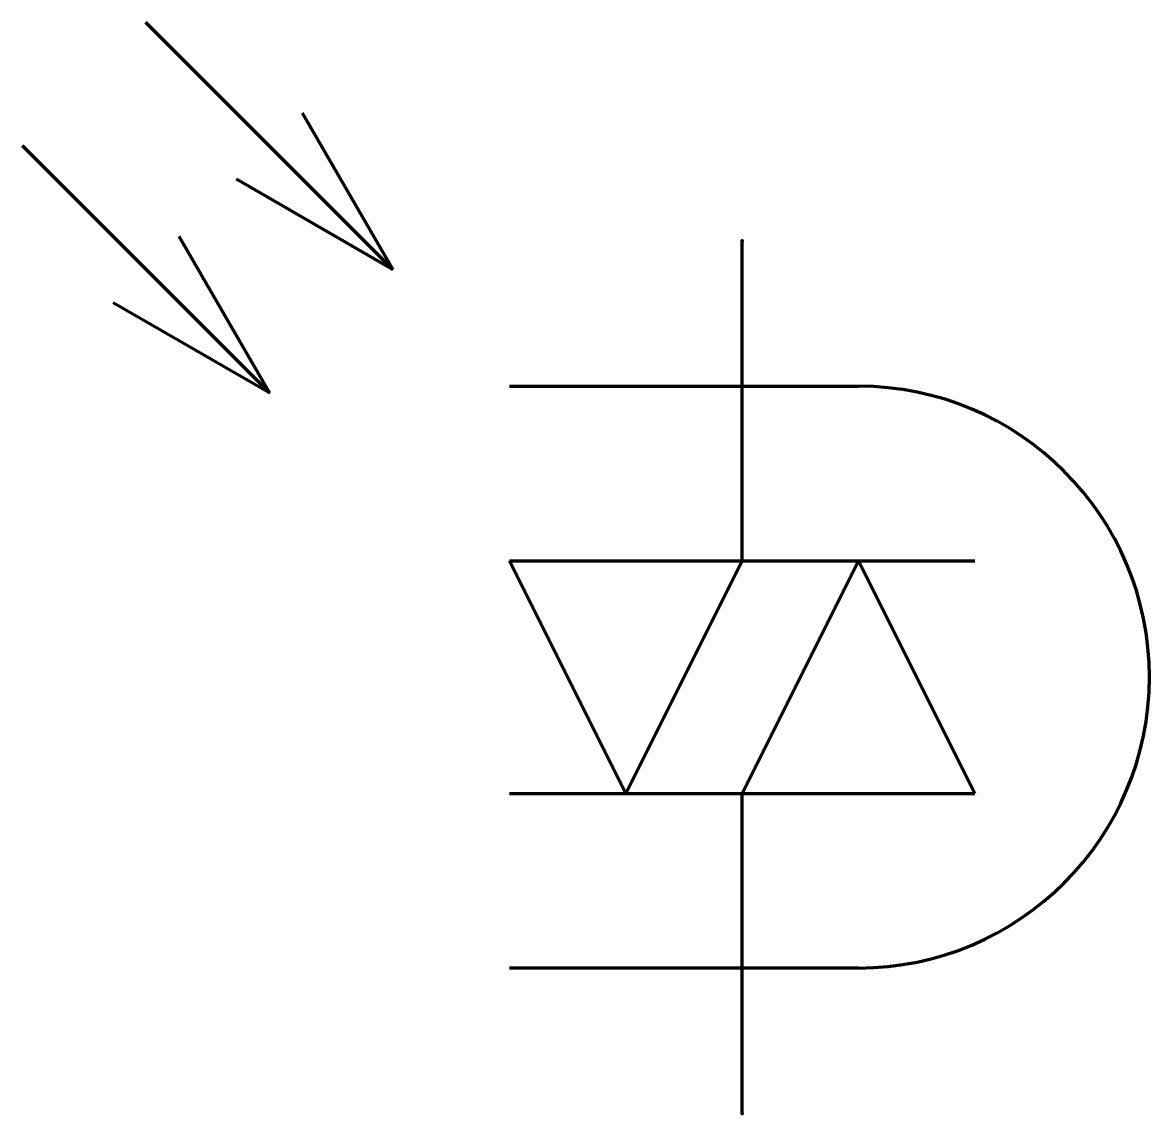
# Model space of a CAD drawing. Header units: millimetres. Extents: x -12.4 to 7, y 0 to 18.8.
import ezdxf

# ---------------------------------------------------------------- set-up
doc = ezdxf.new("R2010")
doc.units = ezdxf.units.MM
doc.layers.get('0').update_dxf_attribs({"linetype": 'CONTINUOUS', "lineweight": 0})

msp = doc.modelspace()

# ---------------------------------------------------------------- linework, layer by layer
at = {"color": 7, "linetype": 'CONTINUOUS', "lineweight": 70}
for p, q in [((-6, 14.5), (-10.25, 18.75)), ((-6, 14.5), (-7.56, 17.19)), ((-8.12, 12.38), (-12.37, 16.63)), ((-6, 14.5), (-8.69, 16.06)), ((-8.12, 12.38), (-9.68, 15.07)), ((0, 9.5), (0, 15)), ((-8.12, 12.38), (-10.81, 13.93)), ((-4, 12.5), (2, 12.5)), ((-2, 5.5), (-4, 9.5)), ((-4, 9.5), (4, 9.5)), ((0, 9.5), (-2, 5.5)), ((2, 9.5), (0, 5.5)), ((4, 5.5), (2, 9.5)), ((-4, 5.5), (4, 5.5)), ((0, 0), (0, 5.5)), ((2, 2.5), (-4, 2.5))]:
    msp.add_line(p, q, dxfattribs=at)
msp.add_arc((2, 7.5), 5, 270, 90, dxfattribs=at)
for p in [(0, 15), (0, 0)]:
    msp.add_point(p, dxfattribs=at)

doc.saveas('drawing.dxf')
